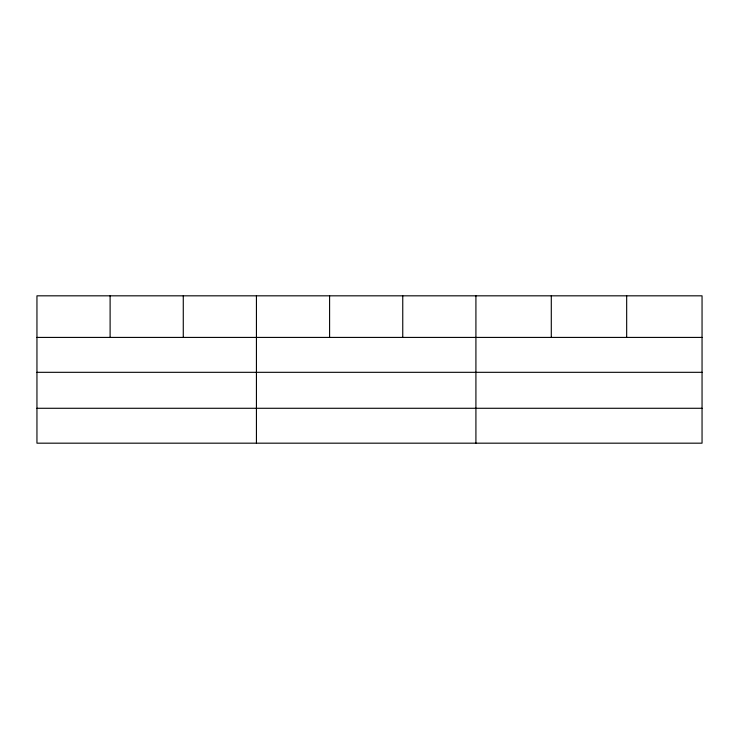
<?xml version="1.0" encoding="UTF-8"?>
<svg xmlns="http://www.w3.org/2000/svg" width="739" height="739" viewBox="0 0 739 739"><rect width="100%" height="100%" fill="white"/><g stroke="black" fill="none" stroke-linecap="round" stroke-linejoin="round"><path stroke-width="1.11" d="M702.05 372.317L702.05 295.822L36.95 295.822L36.95 443.178L702.05 443.178L702.05 372.317L36.95 372.317M36.95 337.418L702.05 337.418M36.95 408.279L702.05 408.279M626.672 295.822L626.672 337.418M551.294 295.822L551.294 337.418M475.916 295.822L475.916 443.178M402.755 295.822L402.755 337.418M329.594 295.822L329.594 337.418M256.433 295.822L256.433 443.178M183.272 295.822L183.272 337.418M110.111 295.822L110.111 337.418"/></g></svg>
